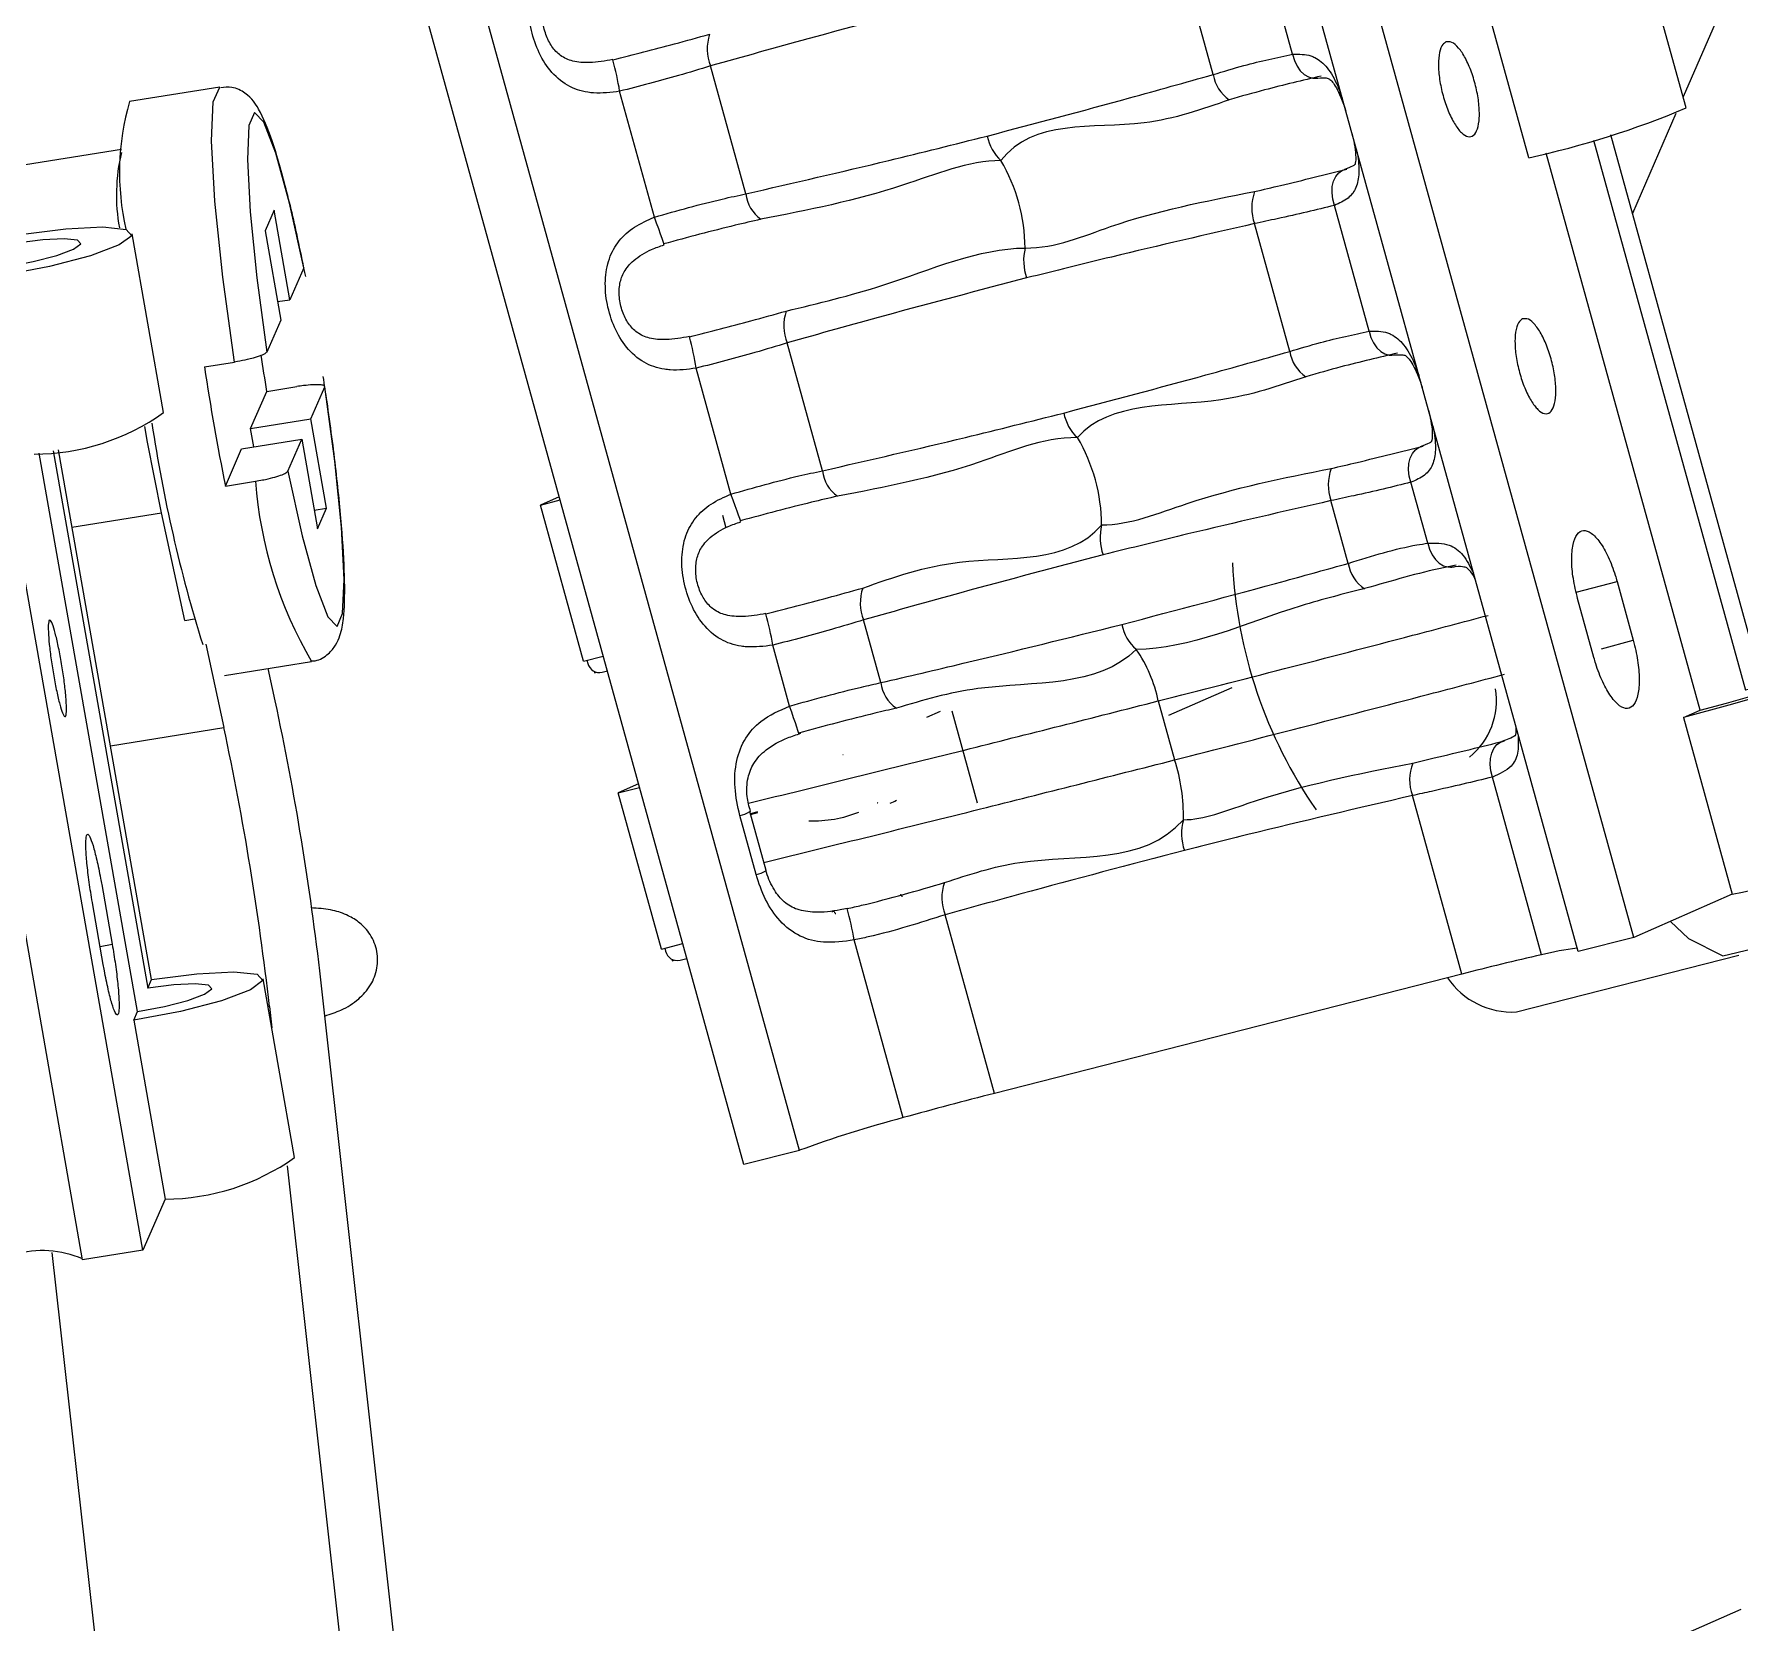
# Model space of a CAD drawing. Header units: millimetres. Extents: x 0 to 1189, y 0 to 841.
# Drawn here: x 302.66 to 308.23, y 560.67 to 565.86 of the extents above; entities that cross this region are included whole.
import ezdxf

# ---------------------------------------------------------------- set-up
doc = ezdxf.new("R2010")
doc.units = ezdxf.units.MM
doc.layers.get('0').update_dxf_attribs({"lineweight": 18})

msp = doc.modelspace()

# ---------------------------------------------------------------- linework, layer by layer
at = {"color": 7, "linetype": 'Continuous', "lineweight": 15}
for p, q in [((307.8866, 562.9134), (306.3969, 568.3034)), ((307.7049, 562.867), (306.2152, 568.257)), ((305.1609, 562.2179), (303.6712, 567.6078)), ((304.9792, 562.1715), (303.4895, 567.5615)), ((303.0158, 561.8921), (302.057, 567.3432)), ((302.8193, 561.8606), (301.8605, 567.3117)), ((306.7725, 565.7985), (306.6588, 566.2096)), ((308.058, 565.6235), (307.8984, 566.201)), ((308.2799, 566.1924), (308.0482, 565.6591)), ((306.5129, 565.7321), (306.3975, 566.1498)), ((307.5436, 565.4606), (307.384, 566.0381)), ((304.9862, 565.3426), (304.8708, 565.7602)), ((306.8461, 565.7206), (306.8482, 565.7209)), ((303.2671, 565.691), (302.9724, 565.6438)), ((304.6873, 565.2664), (304.5737, 565.6775)), ((308.0247, 565.605), (307.8828, 565.2784)), ((302.9457, 565.4876), (302.5777, 565.4287)), ((307.7552, 565.5181), (308.252, 563.7207)), ((308.3068, 563.7446), (307.812, 565.5347)), ((308.1038, 563.6558), (307.6009, 565.4755)), ((303.4445, 565.2887), (303.4153, 565.222)), ((303.4959, 564.9966), (303.4445, 565.2887)), ((307.0225, 564.8937), (306.9089, 565.3048)), ((303.0838, 564.628), (302.9811, 565.2121)), ((303.4153, 565.222), (303.4667, 564.93)), ((306.763, 564.8274), (306.6476, 565.2451)), ((303.5415, 565.1009), (303.4959, 564.9966)), ((303.4561, 564.9903), (303.4959, 564.9966)), ((303.4667, 564.93), (303.421, 564.8257)), ((305.2362, 564.4378), (305.1208, 564.8555)), ((303.2171, 564.7772), (303.3153, 564.7929)), ((304.9374, 564.3616), (304.8238, 564.7728)), ((307.0962, 564.8159), (307.0983, 564.8161)), ((303.421, 564.6972), (303.5192, 564.7129)), ((303.5644, 564.6073), (303.61, 564.7115)), ((303.3678, 564.5758), (303.421, 564.6972)), ((303.3678, 564.5758), (303.5644, 564.6073)), ((303.6157, 564.3152), (303.5644, 564.6073)), ((303.3387, 564.5092), (303.5352, 564.5407)), ((303.3784, 564.5156), (303.3678, 564.5758)), ((303.4895, 564.4364), (303.5352, 564.5407)), ((303.5352, 564.5407), (303.5866, 564.2486)), ((302.9984, 562.671), (302.6776, 564.4949)), ((302.7232, 564.5029), (303.0319, 562.7476)), ((303.0443, 562.7759), (302.74, 564.5061)), ((303.2855, 564.3878), (303.3387, 564.5092)), ((303.2855, 564.3878), (303.3838, 564.4036)), ((307.2139, 564.2012), (307.159, 564.4001)), ((304.3763, 564.3529), (304.3147, 564.3259)), ((304.3147, 564.3259), (304.3792, 564.3424)), ((304.4557, 563.8158), (304.3147, 564.3259)), ((306.9543, 564.1353), (306.8976, 564.3403)), ((303.1535, 563.9492), (303.0768, 564.3008)), ((303.576, 564.3089), (303.6157, 564.3152)), ((303.5866, 564.2486), (303.6157, 564.3152)), ((304.9096, 564.2931), (304.9211, 564.2513)), ((307.8323, 564.0765), (307.8855, 563.884)), ((307.7567, 563.8276), (307.7035, 564.0201)), ((303.1535, 563.9492), (303.1843, 563.9542)), ((305.4275, 563.7457), (305.3709, 563.9507)), ((303.2212, 563.8718), (303.2807, 563.599)), ((303.2825, 563.7692), (303.5674, 563.8149)), ((304.4557, 563.8158), (304.5202, 563.8323)), ((304.467, 563.8187), (304.4697, 563.8087)), ((305.1288, 563.6691), (305.0738, 563.868)), ((303.4484, 563.6862), (303.4253, 563.7921)), ((304.4901, 563.7829), (304.4915, 563.7776)), ((304.4915, 563.7776), (304.499, 563.7794)), ((304.5167, 563.7794), (304.5336, 563.7838)), ((306.368, 563.6391), (306.5747, 563.7296)), ((305.577, 563.6326), (305.6221, 563.6523)), ((305.6587, 563.6534), (305.7417, 563.3531)), ((306.3335, 563.6858), (306.3867, 563.4933)), ((308.0491, 563.6319), (308.1038, 563.6558)), ((308.0491, 563.6319), (308.2087, 563.0544)), ((305.3031, 563.5105), (305.3035, 563.5107)), ((305.3031, 563.5105), (305.3035, 563.5107)), ((307.5855, 562.8567), (307.4251, 563.4372)), ((304.6356, 563.4146), (304.5689, 563.3854)), ((304.5689, 563.3854), (304.6387, 563.4033)), ((304.7099, 562.8753), (304.5689, 563.3854)), ((307.3251, 562.7936), (307.1639, 563.3769)), ((304.9987, 563.3246), (304.9988, 563.3245)), ((305.052, 563.132), (304.9988, 563.3245)), ((305.0236, 563.3235), (305.0008, 563.3172)), ((305.0013, 563.3153), (305.025, 563.3217)), ((305.0193, 563.1187), (304.9661, 563.3112)), ((302.8814, 563.0861), (302.9157, 562.8914)), ((305.4978, 563.047), (305.4976, 563.047)), ((308.2087, 563.0544), (307.8866, 562.9134)), ((302.8865, 562.8248), (302.8523, 563.0194)), ((305.7983, 562.4041), (305.6371, 562.9874)), ((304.7099, 562.8753), (304.7797, 562.8932)), ((304.7211, 562.8782), (304.7239, 562.8682)), ((305.5004, 562.3246), (305.34, 562.9051)), ((307.8866, 562.9134), (307.7049, 562.867)), ((304.7442, 562.8424), (304.7457, 562.8371)), ((304.7457, 562.8371), (304.7531, 562.839)), ((304.7709, 562.839), (304.7931, 562.8446)), ((307.5038, 562.67), (308.2307, 562.8555)), ((303.0319, 562.7476), (303.0443, 562.7759)), ((303.5119, 562.1945), (303.4091, 562.7786)), ((303.8828, 560.2151), (303.5973, 562.7753)), ((307.3251, 562.7936), (305.7983, 562.4041)), ((302.986, 562.6426), (302.9984, 562.671)), ((303.4296, 562.6881), (303.4374, 562.6177)), ((302.986, 562.6426), (303.0887, 562.0586)), ((305.1609, 562.2179), (304.9792, 562.1715)), ((303.4876, 562.1673), (303.7352, 559.9475)), ((303.0887, 562.0586), (303.0158, 561.8921)), ((302.7191, 561.8844), (302.9488, 559.8256)), ((303.0158, 561.8921), (302.8193, 561.8606)), ((307.6584, 560.4649), (308.2382, 560.7186))]:
    msp.add_line(p, q, dxfattribs=at)
at = {"color": 8, "linetype": 'Continuous', "lineweight": 15}
for p, q in [((302.7843, 564.254), (303.0768, 564.3008)), ((307.6989, 564.0413), (307.8323, 564.0765)), ((307.7816, 563.8566), (307.8855, 563.884)), ((302.91, 563.5396), (303.2807, 563.599)), ((302.8761, 562.8842), (302.9157, 562.8914)), ((303.4296, 562.6881), (303.4252, 562.6874))]:
    msp.add_line(p, q, dxfattribs=at)
for points in [[(306.7725, 565.7985), (306.7783, 565.7782), (306.7868, 565.7599), (306.7975, 565.7444), (306.81, 565.7323), (306.8237, 565.7243), (306.8379, 565.7206), (306.8461, 565.7206)], [(303.3153, 564.7929), (303.277, 565.0699), (303.2513, 565.3181), (303.2407, 565.5152), (303.246, 565.6433), (303.2669, 565.6909), (303.2671, 565.691)], [(307.0225, 564.8937), (307.0284, 564.8735), (307.0369, 564.8552), (307.0476, 564.8396), (307.0601, 564.8276), (307.0737, 564.8195), (307.0879, 564.8159), (307.0962, 564.8159)], [(307.2139, 564.2012), (307.2199, 564.1812), (307.2284, 564.1631), (307.2391, 564.1477), (307.2515, 564.1356), (307.265, 564.1274), (307.2791, 564.1236), (307.2883, 564.1234)], [(305.4976, 563.047), (305.4971, 563.0469), (305.4964, 563.0472), (305.4955, 563.0479), (305.4947, 563.0489), (305.4939, 563.0501), (305.4932, 563.0517), (305.4925, 563.0534), (305.4919, 563.0552)], [(305.2738, 562.9996), (305.2744, 562.9978), (305.2751, 562.996), (305.2759, 562.9945), (305.2767, 562.9932), (305.2775, 562.9922), (305.2783, 562.9916), (305.2791, 562.9913), (305.2795, 562.9913)]]:
    msp.add_lwpolyline(points, dxfattribs=at)
at = {"color": 7, "linetype": 'Continuous', "lineweight": 15}
for points in [[(303.5415, 565.1009), (303.4948, 565.3115), (303.4499, 565.4748), (303.4108, 565.5765), (303.3807, 565.6079), (303.3624, 565.5661), (303.3575, 565.4548), (303.3663, 565.2837), (303.3881, 565.0678), (303.421, 564.8257)], [(306.9089, 565.3048), (306.9034, 565.3255), (306.9012, 565.3462), (306.9021, 565.366), (306.9063, 565.3839), (306.9135, 565.3993), (306.9234, 565.4113), (306.9355, 565.4194), (306.9493, 565.4232)], [(304.7175, 565.1789), (304.7185, 565.1772), (304.7179, 565.1797), (304.7158, 565.1864), (304.7122, 565.197), (304.7073, 565.211), (304.7013, 565.2278), (304.6946, 565.2465), (304.6873, 565.2664)], [(302.6163, 565.2094), (302.7645, 565.2284), (302.8856, 565.2344), (302.9614, 565.2264), (302.9801, 565.2057), (302.939, 565.1754), (302.8444, 565.1402), (302.7106, 565.1053), (302.5579, 565.0762)], [(302.5703, 565.1045), (302.6581, 565.1212), (302.735, 565.1413), (302.7895, 565.1616), (302.8131, 565.179), (302.8023, 565.1909), (302.7588, 565.1955), (302.6891, 565.192), (302.6039, 565.1811)], [(303.4895, 564.4364), (303.5362, 564.2258), (303.5811, 564.0625), (303.6203, 563.9608), (303.6503, 563.9294), (303.6686, 563.9712), (303.6736, 564.0825), (303.6648, 564.2536), (303.6429, 564.4695), (303.61, 564.7115)], [(303.0768, 564.3008), (303.0311, 564.5311), (303.022, 564.5825)], [(307.159, 564.4001), (307.1535, 564.4207), (307.1512, 564.4414), (307.1522, 564.4612), (307.1563, 564.4792), (307.1635, 564.4945), (307.1734, 564.5065), (307.1856, 564.5146), (307.1994, 564.5184)], [(304.9676, 564.2742), (304.9686, 564.2724), (304.968, 564.2749), (304.9658, 564.2817), (304.9622, 564.2923), (304.9573, 564.3063), (304.9514, 564.323), (304.9446, 564.3418), (304.9374, 564.3616)], [(308.3068, 563.7446), (308.436, 563.7758), (308.526, 563.7937), (308.563, 563.7955), (308.5413, 563.781), (308.4644, 563.7523), (308.3438, 563.7139), (308.198, 563.6716), (308.0491, 563.6319)], [(308.1038, 563.6558), (308.1894, 563.6787), (308.2733, 563.703), (308.3426, 563.7251), (308.3869, 563.7416), (308.3993, 563.7499), (308.3781, 563.7489), (308.3263, 563.7386), (308.252, 563.7207)], [(305.1581, 563.581), (305.159, 563.5795), (305.1583, 563.5824), (305.1562, 563.5893), (305.1527, 563.6), (305.1479, 563.614), (305.1422, 563.6307), (305.1357, 563.6494), (305.1288, 563.6691)], [(307.4251, 563.4372), (307.4199, 563.4576), (307.4177, 563.4781), (307.4187, 563.4978), (307.4228, 563.5157), (307.4299, 563.531), (307.4396, 563.5431), (307.4514, 563.5514), (307.465, 563.5556)], [(308.0066, 562.9659), (308.0655, 562.9097), (308.1776, 562.8536), (308.2739, 562.876), (308.3467, 562.9754)], [(303.0443, 562.7759), (303.1925, 562.7949), (303.3137, 562.8008), (303.3894, 562.7929), (303.4082, 562.7722), (303.3671, 562.7419), (303.2724, 562.7066), (303.1386, 562.6718), (302.986, 562.6426)], [(302.9984, 562.671), (303.0862, 562.6877), (303.1631, 562.7078), (303.2175, 562.728), (303.2412, 562.7454), (303.2304, 562.7573), (303.1868, 562.7619), (303.1171, 562.7585), (303.0319, 562.7476)]]:
    msp.add_lwpolyline(points, dxfattribs=at)
for centre, radius, start, end in [((305.0081, 565.8162), 0.1484, 161.1286, 202.1743), ((303.6726, 565.5351), 0.9123, 8.9831, 15.5653), ((306.6339, 565.7514), 0.1225, 189.0556, 236.0481), ((303.7731, 565.4121), 0.8336, 163.8592, 192.8477), ((306.9418, 568.2541), 2.8577, 282.1586, 292.9932), ((305.9178, 565.5583), 0.1455, 190.6969, 227.5109), ((303.5313, 565.3387), 0.6017, 166.6895, 190.3095), ((305.3279, 565.1614), 0.5705, 0.4008, 30.4995), ((305.1042, 565.3558), 0.1188, 186.3897, 234.3117), ((306.7921, 565.2965), 0.1534, 159.5644, 199.5781), ((306.0704, 565.1244), 0.1768, 166.5733, 198.7329), ((305.2582, 564.9115), 0.1484, 161.1286, 202.1743), ((303.9227, 564.6303), 0.9123, 8.9831, 15.5653), ((306.8839, 564.8467), 0.1224, 189.0555, 236.0497), ((312.2083, 566.158), 9.0967, 188.73081, 191.22115), ((294.0324, 563.2506), 9.4994, 8.75884, 9.48408), ((302.6583, 565.2263), 0.7342, 270.1894, 305.4256), ((306.1678, 564.6535), 0.1455, 190.695, 227.5111), ((307.8396, 565.3137), 4.8481, 188.5473, 197.3215), ((305.578, 564.2567), 0.5705, 0.3998, 30.5005), ((305.3543, 564.451), 0.1188, 186.3863, 234.312), ((307.0421, 564.3917), 0.1534, 159.5654, 199.5755), ((306.3204, 564.2196), 0.1768, 166.5751, 198.7328), ((308.1317, 564.2142), 1.5582, 182.8281, 214.5808), ((307.0704, 564.1519), 0.1174, 188.131, 237.6903), ((305.5083, 564.0067), 0.1484, 161.1286, 202.1743), ((304.1719, 563.7254), 0.9131, 8.9844, 15.5608), ((306.3496, 563.9592), 0.1367, 189.8143, 229.9728), ((305.8742, 563.5899), 0.4692, 11.7873, 34.3284), ((304.5082, 563.8182), 0.0397, 193.9212, 282.3042), ((305.5412, 563.7573), 0.1143, 185.8081, 236.2319), ((307.2005, 563.6874), 0.2379, 308.9792, 9.2144), ((294.2787, 561.7198), 9.3781, 6.46208, 12.10344), ((294.1108, 561.6326), 9.3783, 6.46212, 12.10328), ((305.8214, 563.3101), 0.5943, 358.8238, 17.9485), ((307.3026, 563.4282), 0.1479, 158.2797, 200.2733), ((305.2075, 563.6908), 0.3966, 267.804, 291.8887), ((305.4427, 563.4079), 0.0577, 284.6525, 307.5438), ((306.5774, 563.2533), 0.1679, 164.5674, 199.3618), ((307.6067, 565.8483), 2.8581, 282.1594, 292.9923), ((305.7698, 563.0424), 0.1436, 159.5826, 202.5351), ((304.3668, 562.7372), 0.9876, 9.7893, 15.8804), ((304.7624, 562.8777), 0.0397, 193.923, 282.3024), ((307.8481, 561.774), 1.1141, 97.5471, 103.6291), ((309.7605, 553.2993), 9.8017, 102.82075, 104.38714), ((307.4887, 562.9225), 0.2529, 213.8153, 273.4302), ((309.4926, 547.9523), 14.9165, 104.33918, 105.52365), ((306.4962, 558.5626), 3.8916, 104.8269, 110.0683), ((303.0864, 562.7926), 0.734, 270.1856, 305.4294), ((302.687, 561.552), 0.3383, 67.0787, 105.5874)]:
    msp.add_arc(centre, radius, start, end, dxfattribs=at)
at = {"color": 8, "linetype": 'Continuous', "lineweight": 15}
for centre, radius, start, end in [((304.7483, 564.5062), 1.3684, 184.3004, 210.3466), ((304.9469, 563.4057), 0.0964, 281.4951, 302.5966), ((305.0002, 563.2129), 0.0961, 281.4838, 302.6511), ((305.2673, 563.016), 0.0177, 270.3846, 291.6923)]:
    msp.add_arc(centre, radius, start, end, dxfattribs=at)
at = {"color": 7, "linetype": 'Continuous', "lineweight": 15}
msp.add_ellipse((305.2286, 563.7555), major_axis=(-0.1458, 0.424), ratio=0.586084, start_param=3.315578, end_param=3.32409, dxfattribs=at)
for points, knots in [([(304.5737, 565.6775), (304.5451, 565.6738), (304.5101, 565.6693), (304.4525, 565.6759), (304.3995, 565.6937), (304.3439, 565.7432), (304.3043, 565.8102), (304.2807, 565.8855), (304.2737, 565.9629), (304.286, 566.0351), (304.3191, 566.0956), (304.3712, 566.1421), (304.4148, 566.1612), (304.4373, 566.1711)], [0, 0, 0, 0, 0.0840637, 0.1030213, 0.1755816, 0.2540394, 0.3301952, 0.4072001, 0.4838087, 0.5563011, 0.623722, 0.691146, 0.7629777, 0.7629777, 0.7629777, 0.7629777]), ([(304.5516, 565.7811), (304.526, 565.7765), (304.4807, 565.7684), (304.4202, 565.7735), (304.381, 565.7911), (304.3516, 565.8215), (304.3308, 565.8626), (304.3205, 565.909), (304.3226, 565.9551), (304.3375, 565.9959), (304.3708, 566.0339), (304.4189, 566.0633), (304.4553, 566.0758), (304.4691, 566.0805)], [0, 0, 0, 0, 0.072319, 0.1282162, 0.1795682, 0.2242101, 0.2664172, 0.3112648, 0.354698, 0.3964639, 0.4475924, 0.5143192, 0.5551476, 0.5551476, 0.5551476, 0.5551476]), ([(305.6529, 565.9723), (305.4979, 565.9317), (305.2366, 565.8632), (304.9766, 565.79), (304.8708, 565.7602)], [0, 0, 0, 0, 0.4804985, 0.8104203, 0.8104203, 0.8104203, 0.8104203]), ([(304.5514, 565.7799), (304.6193, 565.7972), (304.7276, 565.8248), (304.8297, 565.8535), (304.8678, 565.8642)], [0, 0, 0, 0, 0.2052654, 0.3273816, 0.3273816, 0.3273816, 0.3273816]), ([(307.2731, 565.8385), (307.2794, 565.8393), (307.2919, 565.841), (307.3147, 565.8212), (307.3372, 565.7872), (307.3574, 565.7414), (307.3729, 565.6892), (307.3819, 565.6364), (307.3834, 565.5891), (307.3774, 565.5525), (307.3643, 565.5308), (307.3458, 565.5265), (307.3239, 565.5399), (307.301, 565.5697), (307.2798, 565.6124), (307.2627, 565.6632), (307.2515, 565.7164), (307.2475, 565.7661), (307.2513, 565.8063), (307.2608, 565.8304), (307.2697, 565.8362), (307.2731, 565.8385)], [0, 0, 0, 0, 0.0384709, 0.0769398, 0.115408, 0.1538828, 0.1923519, 0.2308197, 0.2692889, 0.3077592, 0.3462295, 0.3847026, 0.4231724, 0.4616416, 0.5001162, 0.5385887, 0.5770563, 0.6155271, 0.6539989, 0.6924691, 0.7165451, 0.7165451, 0.7165451, 0.7165451]), ([(306.5129, 565.7321), (306.5468, 565.7424), (306.6398, 565.7706), (306.7209, 565.7876), (306.7725, 565.7985)], [0, 0, 0, 0, 0.0977133, 0.2679952, 0.2679952, 0.2679952, 0.2679952]), ([(304.8708, 565.7602), (304.836, 565.7496), (304.7407, 565.7204), (304.6386, 565.6942), (304.5737, 565.6775)], [0, 0, 0, 0, 0.112441, 0.3083862, 0.3083862, 0.3083862, 0.3083862]), ([(305.7748, 565.5313), (305.9297, 565.5722), (306.1762, 565.6374), (306.4217, 565.7065), (306.5129, 565.7321)], [0, 0, 0, 0, 0.4804891, 0.764981, 0.764981, 0.764981, 0.764981]), ([(306.8653, 565.727), (306.8045, 565.7127), (306.7074, 565.69), (306.604, 565.6608), (306.5655, 565.6498)], [0, 0, 0, 0, 0.194163, 0.3096742, 0.3096742, 0.3096742, 0.3096742]), ([(306.8461, 565.7202), (306.8577, 565.721), (306.8825, 565.7229), (306.8901, 565.7188), (306.897, 565.7152), (306.9119, 565.6955), (306.9271, 565.6654), (306.9391, 565.6361), (306.9448, 565.6169), (306.9458, 565.6134)], [0, 0, 0, 0, 0.0299236, 0.06412, 0.0931399, 0.112511, 0.133649, 0.1598283, 0.1656135, 0.1656135, 0.1656135, 0.1656135]), ([(303.5479, 565.0721), (303.5404, 565.1092), (303.5184, 565.2175), (303.4809, 565.3763), (303.4373, 565.526), (303.4026, 565.6092), (303.3688, 565.6617), (303.3131, 565.6936), (303.2826, 565.6903), (303.2703, 565.6889)], [0, 0, 0, 0, 0.0801607, 0.2344281, 0.390341, 0.55144, 0.6473315, 0.6922681, 0.7225259, 0.7225259, 0.7225259, 0.7225259]), ([(306.5655, 565.6498), (306.4763, 565.6183), (306.2361, 565.5333), (305.9224, 565.5882), (305.8195, 565.451), (305.8195, 565.451)], [0, 0, 0, 0, 0.2904317, 0.7820729, 0.7820872, 0.7820872, 0.7820872, 0.7820872]), ([(304.9862, 565.3426), (305.1421, 565.3783), (305.4056, 565.4387), (305.6677, 565.5044), (305.7748, 565.5313)], [0, 0, 0, 0, 0.4796432, 0.8109079, 0.8109079, 0.8109079, 0.8109079]), ([(306.966, 565.5402), (306.9688, 565.5285), (306.9752, 565.5021), (306.9788, 565.4694), (306.9785, 565.4459), (306.9757, 565.4369), (306.9772, 565.4404), (306.9738, 565.4345), (306.9506, 565.4254), (306.9394, 565.421)], [0, 0, 0, 0, 0.0164147, 0.0371179, 0.0532114, 0.0693361, 0.0901675, 0.1184389, 0.14478, 0.14478, 0.14478, 0.14478]), ([(305.8195, 565.451), (305.8195, 565.451), (305.7138, 565.451), (305.4486, 565.3403), (305.1886, 565.2894), (305.0349, 565.2593)], [0, 0, 0, 0, 0.0000124, 0.3308224, 0.8088464, 0.8088464, 0.8088464, 0.8088464]), ([(306.6483, 565.35), (306.6767, 565.3566), (306.7815, 565.3811), (306.8786, 565.4054), (306.9493, 565.4232)], [0, 0, 0, 0, 0.0838918, 0.309738, 0.309738, 0.309738, 0.309738]), ([(304.6873, 565.2664), (304.762, 565.2875), (304.8634, 565.3162), (304.9605, 565.3371), (304.9862, 565.3426)], [0, 0, 0, 0, 0.2269652, 0.3084813, 0.3084813, 0.3084813, 0.3084813]), ([(305.8984, 565.1654), (305.8984, 565.1654), (306.0004, 565.1654), (306.2328, 565.2689), (306.4884, 565.3188), (306.6483, 565.35)], [0, 0, 0, 0, 0.0000099, 0.2892384, 0.7736671, 0.7736671, 0.7736671, 0.7736671]), ([(304.8238, 564.7728), (304.7952, 564.7691), (304.7601, 564.7646), (304.7026, 564.7712), (304.6496, 564.789), (304.5939, 564.8385), (304.5544, 564.9055), (304.5307, 564.9807), (304.5238, 565.0581), (304.5361, 565.1304), (304.5692, 565.1909), (304.6213, 565.2373), (304.6649, 565.2565), (304.6873, 565.2664)], [0, 0, 0, 0, 0.0840638, 0.1030186, 0.1755816, 0.2540374, 0.3301934, 0.4071981, 0.4838069, 0.5562994, 0.6237204, 0.6911445, 0.762971, 0.762971, 0.762971, 0.762971]), ([(306.9089, 565.3048), (306.8493, 565.2903), (306.7682, 565.2705), (306.6728, 565.2504), (306.6476, 565.2451)], [0, 0, 0, 0, 0.1972522, 0.2681064, 0.2681064, 0.2681064, 0.2681064]), ([(305.0349, 565.2593), (305.007, 565.2529), (304.9038, 565.2291), (304.7961, 565.2001), (304.7175, 565.1789)], [0, 0, 0, 0, 0.0886799, 0.3274577, 0.3274577, 0.3274577, 0.3274577]), ([(306.6476, 565.2451), (306.4917, 565.2093), (306.2429, 565.1523), (305.9954, 565.0906), (305.903, 565.0676)], [0, 0, 0, 0, 0.4796527, 0.7654679, 0.7654679, 0.7654679, 0.7654679]), ([(304.8017, 564.8763), (304.7761, 564.8718), (304.7307, 564.8637), (304.6703, 564.8688), (304.631, 564.8863), (304.6017, 564.9167), (304.5809, 564.9578), (304.5706, 565.0043), (304.5727, 565.0503), (304.5876, 565.0912), (304.6208, 565.1292), (304.6689, 565.1586), (304.7053, 565.1711), (304.7191, 565.1758)], [0, 0, 0, 0, 0.0723218, 0.1282191, 0.1795679, 0.2242128, 0.2664199, 0.3112675, 0.3546994, 0.3964662, 0.4475958, 0.5143211, 0.5551496, 0.5551496, 0.5551496, 0.5551496]), ([(305.1178, 564.9595), (305.2223, 564.9845), (305.4793, 565.046), (305.7495, 565.1654), (305.8984, 565.1654), (305.8984, 565.1654)], [0, 0, 0, 0, 0.3287736, 0.8086864, 0.8086976, 0.8086976, 0.8086976, 0.8086976]), ([(305.903, 565.0676), (305.748, 565.027), (305.4866, 564.9585), (305.2266, 564.8853), (305.1208, 564.8555)], [0, 0, 0, 0, 0.4804998, 0.8104217, 0.8104217, 0.8104217, 0.8104217]), ([(304.8015, 564.8751), (304.8694, 564.8924), (304.9776, 564.9201), (305.0797, 564.9488), (305.1178, 564.9595)], [0, 0, 0, 0, 0.2052654, 0.3273816, 0.3273816, 0.3273816, 0.3273816]), ([(307.5232, 564.9338), (307.5294, 564.9346), (307.542, 564.9363), (307.5647, 564.9165), (307.5872, 564.8825), (307.6074, 564.8366), (307.6229, 564.7844), (307.6319, 564.7317), (307.6335, 564.6844), (307.6274, 564.6478), (307.6144, 564.6261), (307.5959, 564.6217), (307.5739, 564.6352), (307.5511, 564.6649), (307.5299, 564.7076), (307.5127, 564.7585), (307.5015, 564.8117), (307.4976, 564.8614), (307.5014, 564.9016), (307.5108, 564.9256), (307.5197, 564.9315), (307.5232, 564.9338)], [0, 0, 0, 0, 0.0384713, 0.0769435, 0.115409, 0.1538839, 0.1923533, 0.230821, 0.2692903, 0.3077607, 0.3462314, 0.3847042, 0.4231744, 0.4616437, 0.500116, 0.5385806, 0.5770563, 0.6155272, 0.6539992, 0.6924694, 0.7165451, 0.7165451, 0.7165451, 0.7165451]), ([(306.763, 564.8274), (306.7969, 564.8377), (306.8899, 564.8658), (306.971, 564.8829), (307.0225, 564.8937)], [0, 0, 0, 0, 0.0977134, 0.2679967, 0.2679967, 0.2679967, 0.2679967]), ([(303.421, 564.8257), (303.42, 564.8244), (303.4173, 564.8209), (303.4027, 564.814), (303.3804, 564.8068), (303.354, 564.8002), (303.3326, 564.7958), (303.3186, 564.7935), (303.3153, 564.7929)], [0, 0, 0, 0, 0.0164641, 0.0415242, 0.0661661, 0.0816703, 0.1049221, 0.1119489, 0.1119489, 0.1119489, 0.1119489]), ([(305.1208, 564.8555), (305.0861, 564.8448), (304.9907, 564.8157), (304.8886, 564.7894), (304.8238, 564.7728)], [0, 0, 0, 0, 0.1124423, 0.3083862, 0.3083862, 0.3083862, 0.3083862]), ([(306.0249, 564.6265), (306.1797, 564.6675), (306.4263, 564.7327), (306.6717, 564.8017), (306.763, 564.8274)], [0, 0, 0, 0, 0.4804877, 0.7649796, 0.7649796, 0.7649796, 0.7649796]), ([(307.1154, 564.8223), (307.0545, 564.808), (306.9574, 564.7853), (306.8541, 564.756), (306.8155, 564.7451)], [0, 0, 0, 0, 0.1941616, 0.3096727, 0.3096727, 0.3096727, 0.3096727]), ([(307.0961, 564.8154), (307.1077, 564.8163), (307.1326, 564.8182), (307.1402, 564.8141), (307.1471, 564.8105), (307.1619, 564.7908), (307.1771, 564.7607), (307.1891, 564.7314), (307.1948, 564.7121), (307.1959, 564.7087)], [0, 0, 0, 0, 0.0299228, 0.0641184, 0.0931378, 0.1125087, 0.133646, 0.1598251, 0.16561, 0.16561, 0.16561, 0.16561]), ([(303.61, 564.7115), (303.6099, 564.7132), (303.6095, 564.7166), (303.5956, 564.7192), (303.5722, 564.7191), (303.545, 564.7167), (303.5266, 564.714), (303.5192, 564.7129)], [0, 0, 0, 0, 0.0189959, 0.04006614, 0.06072571, 0.08087842, 0.09433127, 0.09433127, 0.09433127, 0.09433127]), ([(303.5642, 563.8169), (303.5693, 563.8169), (303.591, 563.8165), (303.6235, 563.839), (303.6489, 563.8705), (303.6645, 563.9095), (303.6742, 563.9659), (303.6772, 564.0672), (303.6686, 564.2321), (303.6489, 564.4335), (303.6255, 564.6135), (303.6094, 564.7185), (303.6052, 564.7462)], [0, 0, 0, 0, 0.0139069, 0.0598258, 0.1014974, 0.1527612, 0.2507913, 0.4230949, 0.5860148, 0.7574231, 0.9266953, 0.9871544, 0.9871544, 0.9871544, 0.9871544]), ([(306.8155, 564.7451), (306.7262, 564.7146), (306.4855, 564.6325), (306.1752, 564.667), (306.0696, 564.5463), (306.0696, 564.5463)], [0, 0, 0, 0, 0.2893625, 0.7791939, 0.77921, 0.77921, 0.77921, 0.77921]), ([(305.2362, 564.4378), (305.3921, 564.4735), (305.6557, 564.5339), (305.9178, 564.5997), (306.0249, 564.6265)], [0, 0, 0, 0, 0.4796406, 0.8109065, 0.8109065, 0.8109065, 0.8109065]), ([(307.2161, 564.6355), (307.2189, 564.6238), (307.2252, 564.5974), (307.2289, 564.5647), (307.2286, 564.5411), (307.2258, 564.5321), (307.2273, 564.5357), (307.2239, 564.5297), (307.2006, 564.5206), (307.1894, 564.5163)], [0, 0, 0, 0, 0.01642, 0.0371191, 0.0532128, 0.0693377, 0.0901693, 0.1184414, 0.1447821, 0.1447821, 0.1447821, 0.1447821]), ([(306.0696, 564.5463), (306.0696, 564.5463), (305.9514, 564.5463), (305.7067, 564.4356), (305.4416, 564.3847), (305.285, 564.3546)], [0, 0, 0, 0, 0.0000111, 0.330942, 0.8091408, 0.8091408, 0.8091408, 0.8091408]), ([(306.8984, 564.4453), (306.9268, 564.4519), (307.0316, 564.4764), (307.1286, 564.5007), (307.1994, 564.5184)], [0, 0, 0, 0, 0.0838918, 0.309738, 0.309738, 0.309738, 0.309738]), ([(303.3838, 564.4036), (303.3915, 564.4049), (303.4057, 564.4073), (303.4302, 564.4126), (303.4552, 564.4192), (303.477, 564.4271), (303.4872, 564.4328), (303.489, 564.4356), (303.4895, 564.4364)], [0, 0, 0, 0, 0.0165889, 0.0303276, 0.0541403, 0.0779358, 0.1021413, 0.111974, 0.111974, 0.111974, 0.111974]), ([(304.9374, 564.3616), (305.012, 564.3828), (305.1135, 564.4115), (305.2106, 564.4323), (305.2362, 564.4378)], [0, 0, 0, 0, 0.2269653, 0.3084842, 0.3084842, 0.3084842, 0.3084842]), ([(306.1485, 564.2607), (306.1485, 564.2607), (306.2397, 564.2607), (306.491, 564.3642), (306.7415, 564.4141), (306.8984, 564.4453)], [0, 0, 0, 0, 0.0000126, 0.2891385, 0.7733988, 0.7733988, 0.7733988, 0.7733988]), ([(307.159, 564.4001), (307.0993, 564.3855), (307.0183, 564.3658), (306.9228, 564.3457), (306.8976, 564.3403)], [0, 0, 0, 0, 0.1972522, 0.2681064, 0.2681064, 0.2681064, 0.2681064]), ([(305.0738, 563.868), (305.0452, 563.8644), (305.0102, 563.8599), (304.9527, 563.8664), (304.8997, 563.8842), (304.844, 563.9337), (304.8044, 564.0008), (304.7808, 564.076), (304.7739, 564.1534), (304.7861, 564.2256), (304.8192, 564.2862), (304.8713, 564.3326), (304.9149, 564.3518), (304.9374, 564.3616)], [0, 0, 0, 0, 0.0840637, 0.1030171, 0.17558, 0.2540377, 0.3301937, 0.4071982, 0.4838068, 0.5562988, 0.6237197, 0.6911438, 0.7629703, 0.7629703, 0.7629703, 0.7629703]), ([(305.285, 564.3546), (305.2571, 564.3481), (305.1539, 564.3244), (305.0461, 564.2954), (304.9676, 564.2742)], [0, 0, 0, 0, 0.0886799, 0.3274577, 0.3274577, 0.3274577, 0.3274577]), ([(306.8976, 564.3403), (306.7417, 564.3046), (306.493, 564.2476), (306.2454, 564.1859), (306.153, 564.1629)], [0, 0, 0, 0, 0.479652, 0.7654664, 0.7654664, 0.7654664, 0.7654664]), ([(305.0517, 563.9716), (305.0261, 563.967), (304.9808, 563.9589), (304.9204, 563.964), (304.8811, 563.9816), (304.8517, 564.012), (304.8309, 564.0531), (304.8207, 564.0996), (304.8227, 564.1456), (304.8377, 564.1864), (304.8709, 564.2244), (304.919, 564.2539), (304.9554, 564.2663), (304.9692, 564.271)], [0, 0, 0, 0, 0.0723206, 0.1282188, 0.1795696, 0.2242146, 0.2664217, 0.3112693, 0.3547012, 0.396468, 0.4475976, 0.5143174, 0.5551499, 0.5551499, 0.5551499, 0.5551499]), ([(305.3679, 564.0547), (305.4694, 564.0903), (305.7192, 564.1777), (306.0356, 564.1316), (306.1485, 564.2607), (306.1485, 564.2607)], [0, 0, 0, 0, 0.3317584, 0.8160228, 0.8160377, 0.8160377, 0.8160377, 0.8160377]), ([(307.7035, 564.0201), (307.6982, 564.042), (307.6877, 564.086), (307.6828, 564.1484), (307.6871, 564.1994), (307.7006, 564.2334), (307.7216, 564.2465), (307.7479, 564.2372), (307.7764, 564.2067), (307.8039, 564.1583), (307.8222, 564.1113), (307.8304, 564.0832), (307.8323, 564.0765)], [0, 0, 0, 0, 0.0481071, 0.0962072, 0.1443073, 0.1924079, 0.240509, 0.2886123, 0.3367132, 0.3848187, 0.4329199, 0.4479882, 0.4479882, 0.4479882, 0.4479882]), ([(306.153, 564.1629), (305.9981, 564.1223), (305.7367, 564.0538), (305.4767, 563.9805), (305.3709, 563.9507)], [0, 0, 0, 0, 0.4805004, 0.8104232, 0.8104232, 0.8104232, 0.8104232]), ([(306.9543, 564.1353), (307.032, 564.1595), (307.1235, 564.1879), (307.2021, 564.1995), (307.2139, 564.2012)], [0, 0, 0, 0, 0.2279366, 0.2681664, 0.2681664, 0.2681664, 0.2681664]), ([(306.2149, 563.9359), (306.3932, 563.983), (306.64, 564.0481), (306.886, 564.1164), (306.9543, 564.1353)], [0, 0, 0, 0, 0.5531715, 0.7657981, 0.7657981, 0.7657981, 0.7657981]), ([(307.3064, 564.1292), (307.2927, 564.1265), (307.198, 564.108), (307.0954, 564.0782), (307.0077, 564.0527)], [0, 0, 0, 0, 0.0445621, 0.30845, 0.30845, 0.30845, 0.30845]), ([(307.2885, 564.1226), (307.2937, 564.1235), (307.3149, 564.1273), (307.3358, 564.124), (307.3404, 564.1224), (307.3506, 564.113), (307.3632, 564.0952), (307.3691, 564.0812), (307.3696, 564.0799)], [0, 0, 0, 0, 0.0085796, 0.0351169, 0.0614402, 0.0830722, 0.1022407, 0.1042312, 0.1042312, 0.1042312, 0.1042312]), ([(305.0516, 563.9704), (305.1194, 563.9877), (305.2277, 564.0153), (305.3298, 564.044), (305.3679, 564.0547)], [0, 0, 0, 0, 0.2052638, 0.3273787, 0.3273787, 0.3273787, 0.3273787]), ([(307.0077, 564.0527), (306.9388, 564.0355), (306.6904, 563.9732), (306.433, 563.8545), (306.2617, 563.8545), (306.2617, 563.8545)], [0, 0, 0, 0, 0.2143809, 0.7732849, 0.7732962, 0.7732962, 0.7732962, 0.7732962]), ([(302.7093, 563.9483), (302.7109, 563.9496), (302.7142, 563.9521), (302.7224, 563.9332), (302.732, 563.8998), (302.7422, 563.8539), (302.7518, 563.8011), (302.7596, 563.7474), (302.7649, 563.6988), (302.767, 563.6607), (302.7657, 563.6376), (302.7612, 563.6318), (302.7538, 563.6442), (302.7446, 563.6733), (302.7344, 563.7159), (302.7245, 563.7671), (302.716, 563.8212), (302.7098, 563.8721), (302.7067, 563.9137), (302.7068, 563.9391), (302.7086, 563.9457), (302.7093, 563.9483)], [0, 0, 0, 0, 0.0348161, 0.0696305, 0.1044451, 0.1392589, 0.1740713, 0.2088858, 0.2436971, 0.2785153, 0.3133267, 0.348144, 0.3829548, 0.4177697, 0.4525842, 0.4873968, 0.522216, 0.5570264, 0.591844, 0.6266587, 0.6484478, 0.6484478, 0.6484478, 0.6484478]), ([(305.3709, 563.9507), (305.3361, 563.9401), (305.2408, 563.911), (305.1387, 563.8847), (305.0738, 563.868)], [0, 0, 0, 0, 0.1124395, 0.3083862, 0.3083862, 0.3083862, 0.3083862]), ([(305.4275, 563.7457), (305.5172, 563.7666), (305.7802, 563.8279), (306.0422, 563.893), (306.2149, 563.9359)], [0, 0, 0, 0, 0.2762016, 0.8100261, 0.8100261, 0.8100261, 0.8100261]), ([(307.8855, 563.884), (307.8908, 563.862), (307.9013, 563.8181), (307.9061, 563.7556), (307.9019, 563.7047), (307.8884, 563.6707), (307.8674, 563.6576), (307.8411, 563.6668), (307.8125, 563.6974), (307.785, 563.7458), (307.7667, 563.7927), (307.7586, 563.8209), (307.7567, 563.8276)], [0, 0, 0, 0, 0.0481074, 0.0962075, 0.1443076, 0.1924117, 0.2405132, 0.2886126, 0.3367135, 0.3848191, 0.4329204, 0.4479891, 0.4479891, 0.4479891, 0.4479891]), ([(306.2617, 563.8545), (306.2617, 563.8545), (306.1348, 563.7277), (305.8173, 563.7629), (305.564, 563.6879), (305.4777, 563.6623)], [0, 0, 0, 0, 0.0000168, 0.5368593, 0.8140433, 0.8140433, 0.8140433, 0.8140433]), ([(305.1288, 563.6691), (305.2081, 563.6912), (305.3096, 563.7196), (305.4063, 563.741), (305.4275, 563.7457)], [0, 0, 0, 0, 0.2408803, 0.3084472, 0.3084472, 0.3084472, 0.3084472]), ([(304.9661, 563.3112), (304.9595, 563.3419), (304.9465, 563.402), (304.9522, 563.4904), (304.981, 563.5654), (305.0392, 563.6298), (305.0958, 563.6546), (305.1288, 563.6691)], [0, 0, 0, 0, 0.0917575, 0.1800752, 0.2609262, 0.335915, 0.4410237, 0.4410237, 0.4410237, 0.4410237]), ([(305.4777, 563.6623), (305.4545, 563.6569), (305.351, 563.6327), (305.2424, 563.6036), (305.1581, 563.581)], [0, 0, 0, 0, 0.0738847, 0.329781, 0.329781, 0.329781, 0.329781]), ([(307.5009, 563.6051), (307.5013, 563.6015), (307.5028, 563.5874), (307.5004, 563.574), (307.4993, 563.5727), (307.5022, 563.5745), (307.4848, 563.563), (307.4639, 563.5564), (307.4557, 563.5538)], [0, 0, 0, 0, 0.00446393, 0.01756763, 0.03153355, 0.05229204, 0.06979517, 0.08121966, 0.08121966, 0.08121966, 0.08121966]), ([(305.0014, 563.3251), (304.9967, 563.3413), (304.9861, 563.3779), (304.9907, 563.4348), (305.0103, 563.4862), (305.0527, 563.5305), (305.11, 563.5624), (305.1509, 563.5755), (305.1656, 563.5803)], [0, 0, 0, 0, 0.0472724, 0.1071121, 0.1622394, 0.2268048, 0.3046105, 0.3483712, 0.3483712, 0.3483712, 0.3483712]), ([(307.1652, 563.4829), (307.1887, 563.4885), (307.2936, 563.5132), (307.3901, 563.5371), (307.465, 563.5556)], [0, 0, 0, 0, 0.0691135, 0.3084381, 0.3084381, 0.3084381, 0.3084381]), ([(306.4155, 563.2979), (306.4155, 563.2979), (306.4817, 563.2979), (306.7371, 563.3992), (306.9859, 563.4478), (307.1652, 563.4829)], [0, 0, 0, 0, 0.0000113, 0.2159924, 0.7731624, 0.7731624, 0.7731624, 0.7731624]), ([(307.4251, 563.4372), (307.3615, 563.4219), (307.2801, 563.4024), (307.1848, 563.3815), (307.1639, 563.3769)], [0, 0, 0, 0, 0.2093415, 0.2680772, 0.2680772, 0.2680772, 0.2680772]), ([(307.1639, 563.3769), (306.9845, 563.3351), (306.7357, 563.2771), (306.4881, 563.2149), (306.419, 563.1976)], [0, 0, 0, 0, 0.5524156, 0.7662129, 0.7662129, 0.7662129, 0.7662129]), ([(305.6352, 563.0925), (305.7148, 563.1189), (305.9664, 563.2025), (306.2856, 563.1495), (306.4155, 563.2979), (306.4155, 563.2979)], [0, 0, 0, 0, 0.2580456, 0.8158721, 0.815887, 0.815887, 0.815887, 0.815887]), ([(302.8523, 563.0194), (302.8486, 563.0417), (302.8412, 563.0862), (302.8335, 563.1502), (302.8294, 563.203), (302.8295, 563.2389), (302.8339, 563.2538), (302.842, 563.246), (302.8529, 563.2164), (302.8653, 563.1684), (302.8751, 563.1213), (302.8802, 563.0928), (302.8814, 563.0861)], [0, 0, 0, 0, 0.0435769, 0.0871558, 0.1307352, 0.1743153, 0.2178922, 0.2614732, 0.3050505, 0.3486277, 0.3922053, 0.4058651, 0.4058651, 0.4058651, 0.4058651]), ([(306.419, 563.1976), (306.2406, 563.1508), (305.9795, 563.0824), (305.7195, 563.0102), (305.6371, 562.9874)], [0, 0, 0, 0, 0.5531788, 0.8096134, 0.8096134, 0.8096134, 0.8096134]), ([(305.34, 562.9051), (305.3061, 562.9004), (305.2447, 562.8918), (305.1594, 562.9138), (305.0951, 562.9643), (305.0471, 563.0357), (305.0285, 563.0911), (305.0193, 563.1187)], [0, 0, 0, 0, 0.0982563, 0.1784385, 0.2648096, 0.3495718, 0.434075, 0.434075, 0.434075, 0.434075]), ([(305.3166, 563.0083), (305.3093, 563.0066), (305.2741, 562.9986), (305.2157, 562.9929), (305.1529, 563.0021), (305.1114, 563.026), (305.0766, 563.0678), (305.0588, 563.1071), (305.0526, 563.1299), (305.0521, 563.132)], [0, 0, 0, 0, 0.0206365, 0.0988484, 0.1593066, 0.2160073, 0.2689346, 0.3277779, 0.3337319, 0.3337319, 0.3337319, 0.3337319]), ([(305.3167, 563.0074), (305.3326, 563.011), (305.4426, 563.0362), (305.5464, 563.0665), (305.6352, 563.0925)], [0, 0, 0, 0, 0.0476411, 0.3297615, 0.3297615, 0.3297615, 0.3297615]), ([(303.6105, 562.6567), (303.6288, 562.6629), (303.6719, 562.6775), (303.7163, 562.7059), (303.7612, 562.7528), (303.7847, 562.8124), (303.783, 562.8754), (303.758, 562.9291), (303.7205, 562.9666), (303.6763, 562.9907), (303.6292, 563.0056), (303.5876, 563.0085), (303.5657, 563.01)], [0, 0, 0, 0, 0.0586741, 0.1382201, 0.198221, 0.2506674, 0.3027786, 0.3542959, 0.3988937, 0.4455229, 0.5085153, 0.5781706, 0.5781706, 0.5781706, 0.5781706]), ([(305.6371, 562.9874), (305.5547, 562.9612), (305.4577, 562.9303), (305.3553, 562.9084), (305.34, 562.9051)], [0, 0, 0, 0, 0.2622057, 0.3084849, 0.3084849, 0.3084849, 0.3084849]), ([(302.9157, 562.8914), (302.9194, 562.8691), (302.9267, 562.8246), (302.9345, 562.7606), (302.9386, 562.7078), (302.9384, 562.672), (302.934, 562.6571), (302.926, 562.6648), (302.9151, 562.6944), (302.9026, 562.7424), (302.8928, 562.7895), (302.8877, 562.818), (302.8865, 562.8248)], [0, 0, 0, 0, 0.0435775, 0.0871566, 0.1307387, 0.1743151, 0.2178938, 0.2614715, 0.3050522, 0.34863, 0.3922147, 0.4058669, 0.4058669, 0.4058669, 0.4058669])]:
    msp.add_open_spline(points, degree=3, knots=knots, dxfattribs=at)
at = {"color": 8, "linetype": 'Continuous', "lineweight": 15}
for points, knots in [([(306.7725, 565.7985), (306.7933, 565.7987), (306.8188, 565.7991), (306.8558, 565.7835), (306.8876, 565.7563), (306.916, 565.7064), (306.9296, 565.6683), (306.9343, 565.6549)], [0, 0, 0, 0, 0.0674192, 0.0826171, 0.1408118, 0.2037355, 0.2378195, 0.2378195, 0.2378195, 0.2378195]), ([(306.9809, 565.4863), (306.9818, 565.4824), (306.9878, 565.4551), (306.9907, 565.4109), (306.9824, 565.3607), (306.9558, 565.3255), (306.9248, 565.3119), (306.9089, 565.3048)], [0, 0, 0, 0, 0.0092059, 0.0636671, 0.1143145, 0.1649666, 0.218933, 0.218933, 0.218933, 0.218933]), ([(307.0225, 564.8937), (307.0434, 564.894), (307.0689, 564.8943), (307.1059, 564.8788), (307.1376, 564.8515), (307.1661, 564.8017), (307.1796, 564.7636), (307.1844, 564.7502)], [0, 0, 0, 0, 0.0674148, 0.0826169, 0.140815, 0.203732, 0.2378154, 0.2378154, 0.2378154, 0.2378154]), ([(307.231, 564.5816), (307.2318, 564.5776), (307.2378, 564.5503), (307.2408, 564.5062), (307.2324, 564.4559), (307.2058, 564.4208), (307.1749, 564.4071), (307.159, 564.4001)], [0, 0, 0, 0, 0.0092057, 0.0636584, 0.1143049, 0.164959, 0.2189218, 0.2189218, 0.2189218, 0.2189218]), ([(307.2139, 564.2012), (307.2382, 564.2017), (307.2822, 564.2025), (307.3306, 564.1668), (307.3522, 564.1248), (307.363, 564.104)], [0, 0, 0, 0, 0.073947, 0.1342934, 0.193908, 0.193908, 0.193908, 0.193908]), ([(306.3335, 563.6858), (306.6081, 563.7561), (306.9623, 563.8468), (307.3285, 563.9436), (307.4108, 563.9653)], [0, 0, 0, 0, 0.862852, 1.112982, 1.112982, 1.112982, 1.112982]), ([(306.3867, 563.4933), (306.6613, 563.5636), (307.0157, 563.6544), (307.382, 563.7512), (307.4645, 563.773)], [0, 0, 0, 0, 0.862861, 1.113462, 1.113462, 1.113462, 1.113462]), ([(304.9951, 563.3519), (305.2275, 563.4088), (305.6608, 563.5149), (306.1204, 563.6316), (306.3335, 563.6858)], [0, 0, 0, 0, 0.739829, 1.379428, 1.379428, 1.379428, 1.379428]), ([(307.5092, 563.5749), (307.5098, 563.5538), (307.5111, 563.5128), (307.487, 563.4646), (307.4479, 563.4473), (307.4251, 563.4372)], [0, 0, 0, 0, 0.0544078, 0.1060606, 0.178456, 0.178456, 0.178456, 0.178456]), ([(305.0447, 563.1585), (305.2783, 563.2157), (305.7127, 563.3221), (306.1736, 563.4392), (306.3867, 563.4933)], [0, 0, 0, 0, 0.743624, 1.383189, 1.383189, 1.383189, 1.383189])]:
    msp.add_open_spline(points, degree=3, knots=knots, dxfattribs=at)

doc.saveas('drawing.dxf')
